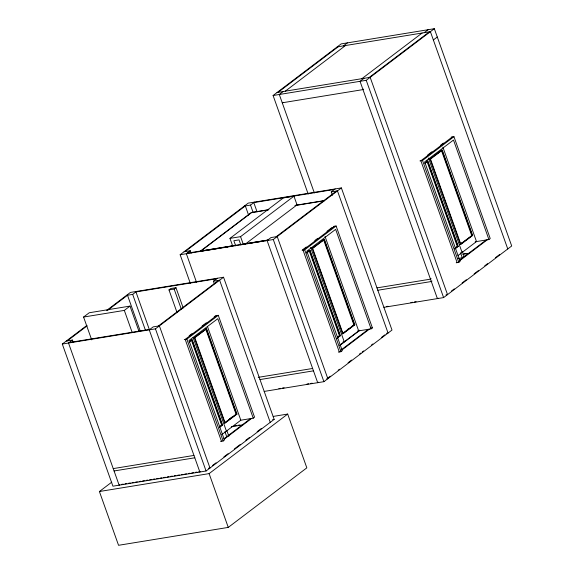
<?xml version="1.0" encoding="UTF-8"?>
<svg xmlns="http://www.w3.org/2000/svg" width="574" height="574" viewBox="0 0 574 574"><rect width="100%" height="100%" fill="white"/><g stroke="black" fill="none" stroke-linecap="round" stroke-linejoin="round"><path stroke-width="0.86" d="M308.173 194.041L273.088 95.506L341.171 43.897L434.324 28.7L511.699 245.981L443.609 297.59L383.87 307.334M278.046 92.364L338.28 46.709M283.226 91.517L279.294 94.495L314.344 192.921M343.46 45.863L347.385 42.885M285.292 91.18L345.526 45.525M282.903 102.294L282.25 102.789L362.983 89.616L363.636 89.121M361.885 78.681L422.12 33.027M363.959 78.344L360.027 81.321L437.395 298.602L438.055 298.107M424.186 32.689L428.118 29.712M369.132 77.504L429.366 31.843M273.088 95.506L366.241 80.31L434.324 28.7M433.348 39.972L437.28 36.994M91.697 339.858L83.574 317.049L89.25 312.751L129.997 306.1L139.023 331.449M106.621 310.455L130.391 292.431L223.544 277.235L274.164 419.386L206.073 470.996L112.92 486.192L62.301 344.048L86.782 325.494M190.324 283.326L180.143 254.727L248.226 203.117L341.379 187.92L391.999 330.064L323.908 381.674L264.169 391.425M67.266 340.899L87.105 325.86M107.661 310.283L127.5 295.244L140.379 331.413M185.101 251.577L245.335 205.923L248.628 215.178M73.343 342.578L72.439 340.052L68.514 343.03L119.134 485.181L119.787 484.686M126.467 295.409L132.673 294.397L136.605 291.42M191.178 253.256L190.281 250.738L186.349 253.715L196.53 282.308M244.302 206.095L250.508 205.083L254.44 202.105M200.685 250.903L251.355 212.495L268.919 209.632M83.574 317.049L124.328 310.398L129.997 306.1M232.779 246.275L229.966 238.382L283.362 197.915L293.953 196.186L297.045 204.868L245.084 244.259M177.093 312.701L168.978 289.906L170.794 288.535L175.974 287.689L183.185 307.944M229.966 238.382L240.563 236.653L293.953 196.186M168.978 289.906L174.159 289.066L175.974 287.689M214.303 283.75L213.406 281.231L217.331 278.254M332.439 195.275L331.241 191.91L335.173 188.932M158.352 326.039L218.579 280.385M276.187 236.718L336.414 191.063M62.301 344.048L155.454 328.845L223.544 277.235M180.143 254.727L273.289 239.53L341.379 187.92M189.155 335.783L192.01 333.623M202.012 326.039L206.296 322.789M214.152 316.834L215.58 315.75L218.278 315.313L254.555 417.183L253.249 418.181L240.391 420.276M302.699 249.712L306.272 247.007M314.846 240.513L317.702 238.346M326.986 231.308L331.987 227.519M427.68 154.98L431.964 151.73M440.538 145.236L443.393 143.07M216.613 315.585L185.187 339.406L221.464 441.277M334.448 226.264L303.022 250.085L339.299 351.962M452.29 136.942L420.857 160.77L457.134 262.641M184.283 339.557L186.851 339.134L218.278 315.313M302.118 250.235L304.686 249.812L336.113 225.991L372.39 327.869L371.084 328.859L357.365 331.098M419.953 160.914L422.521 160.498L453.955 136.677L490.225 238.547L488.919 239.537L475.2 241.776M196.695 335.783L199.472 333.681M200.857 332.626L202.242 331.578M307.061 252.122L309.142 250.551L339.507 335.833L337.433 337.412M312.45 248.04L315.915 245.407M319.388 242.78L322.853 240.154M434.446 155.561L439.304 151.888M189.047 341.882L191.824 339.779L222.188 425.069L219.419 427.171M193.926 337.885L206.224 328.866L236.596 414.155L224.291 423.167M306.882 252.567L309.659 250.465L340.03 335.754L337.254 337.856M311.761 248.564L324.066 239.545L354.431 324.834L342.649 333.767L342.126 333.853L353.914 324.92L323.542 239.631L324.066 239.545M424.724 163.246L427.494 161.143L457.865 246.433L455.089 248.535M429.596 159.242L441.901 150.223L472.266 235.512L459.968 244.531M189.434 341.824L192.211 339.722L222.583 425.011L219.806 427.113M306.581 253.026L310.046 250.4L340.418 335.69L336.952 338.316M425.112 163.181L427.881 161.079L458.253 246.368L454.787 248.994M442.289 150.158L430.5 159.098L460.872 244.388L472.66 235.448L442.289 150.158L440.99 150.374M273.246 416.415L287.682 414.062L306.832 467.853L228.265 527.398L118.553 545.3L99.402 491.516L111.729 482.167M229.449 419.027L232.226 416.925M337.734 336.952L339.119 335.898L340.418 335.69M347.284 329.713L348.676 328.658M352.142 326.032L353.527 324.977L354.818 324.769L324.454 239.48L312.665 248.413L343.037 333.702L354.818 324.769M460.965 243.541L462.35 242.493M219.591 426.733L221.672 425.155L191.307 339.865L191.824 339.779M224.986 422.643L236.079 414.234L205.707 328.945L206.224 328.866M454.572 248.621L457.349 246.519L426.977 161.229M460.657 244.007L471.749 235.598L441.384 150.309M236.983 414.091L225.202 423.024L194.83 337.734L206.611 328.802L236.983 414.091L235.692 414.299M221.621 434.762L240.822 420.204L207.494 326.606M339.973 345.053L359.525 330.229M457.973 255.602L476.499 241.568L442.87 147.123M339.772 345.512L359.776 330.351M431.124 278.663L430.471 279.158L376.946 287.89M457.995 258.508L462.307 257.805L464.122 256.427L462.321 251.376M223.846 438.859L250.544 418.618M340.978 350.068L368.379 329.297M431.971 281.03L431.318 281.525L377.785 290.257M459.516 260.216L486.221 239.982M224.176 439.225L251.584 418.446M342.011 349.903L369.419 329.132M459.15 261.113L487.254 239.81M220.552 441.428L223.128 441.004L224.434 440.014L189.004 340.511L217.811 318.67L253.249 418.181M338.395 352.106L340.963 351.69L342.276 350.692L306.839 251.19L335.654 229.356L371.084 328.859M456.23 262.792L458.798 262.368L460.111 261.378L424.674 161.875L453.489 140.034L488.919 239.537M318.355 382.191L317.695 382.693L267.082 240.542L271.007 237.564L277.22 236.553L327.84 378.696L326.8 378.869L330.344 376.185M212.509 465.5L216.054 462.816M223.846 456.904L228.1 453.682M234.479 448.854L240.147 444.556M245.816 440.258L249.36 437.567M257.152 431.662L261.4 428.441M338.136 370.273L339.557 369.197M348.059 362.754L351.604 360.07M359.396 354.158L360.816 353.089M362.23 352.013L363.651 350.936M371.443 345.031L372.863 343.955M381.366 337.512L384.91 334.821M99.402 491.516L209.115 473.615L287.682 414.062M451.458 291.018L454.292 288.873M462.092 282.968L466.339 279.739M474.138 273.834L478.386 270.612M484.765 265.776L487.599 263.631M495.398 257.719L499.645 254.497M337.247 46.874L430.4 31.678L507.768 248.958M277.012 92.529L370.165 77.332L447.533 294.613L445.984 294.864M451.25 137.114L453.955 136.677M426.59 161.294L427.881 161.079M334.513 189.427L253.787 202.6L257.08 211.849M331.241 191.91L337.455 190.898L388.067 333.042L386.517 333.293M295.258 205.334L324.382 200.577M268.194 209.941L251.548 212.66L200.878 251.068L232.807 245.859M294.971 205.571L324.267 200.792M248.736 214.482L249.26 214.396M333.544 226.414L336.113 225.991M184.067 251.749L190.281 250.738M202.651 249.41L203.167 249.331M187.002 253.22L267.735 240.047M244.682 243.921L268.338 240.061M201.689 251.125L203.548 250.824M205.054 250.58L207.056 250.25M208.599 249.999L217.589 248.535M219.211 248.269L221.105 247.961M222.748 247.695L224.613 247.387M226.285 247.114L228.129 246.813M229.822 246.54L231.638 246.239M247.444 243.663L249.281 243.362M250.953 243.089L252.825 242.788M254.469 242.515L256.363 242.206M257.977 241.941L259.9 241.632M261.493 241.374L263.437 241.051M265.001 240.8L266.975 240.477M308.755 250.608L310.046 250.4M471.362 235.663L472.66 235.448M216.678 278.749L135.945 291.915L149.427 329.77M213.406 281.231L219.62 280.212L270.232 422.364M456.961 246.583L458.253 246.368M464.244 253.722L465.995 253.435M462.709 254.361L468.85 253.356M66.232 341.071L72.439 340.052M69.167 342.534L149.9 329.368M386.28 306.552L388.031 306.265M410.848 302.548L412.606 302.261M414.356 301.974L416.114 301.687M370.675 328.149L372.39 327.869M342.965 342.018L344.257 341.803L310.627 247.358M258.228 377.348L312.636 368.472M259.95 379.579L313.483 370.847M278.864 388.634L280.621 388.347M282.372 388.06L284.13 387.78M306.947 384.056L308.697 383.769M310.455 383.482L312.213 383.195M221.284 425.219L222.583 425.011M234.608 425.836L236.373 425.549M238.117 425.269L239.889 424.975M272.607 419.637L274.164 419.386M231.315 426.762L242.723 424.904M113.229 468.599L193.955 455.426M114.068 470.967L194.801 457.794M208.448 468.269L209.998 468.018L159.385 325.874L153.172 326.886L149.247 329.863L199.86 472.007L200.52 471.512L198.762 471.799M121.537 484.399L123.295 484.112M125.053 483.825L126.804 483.538M128.562 483.251L130.312 482.964M132.07 482.677L133.828 482.397M135.579 482.11L137.337 481.823M139.087 481.536L140.845 481.249M142.603 480.962L144.354 480.675M146.112 480.388L147.862 480.101M149.62 479.814L151.378 479.527M153.129 479.247L154.887 478.96M156.637 478.673L158.395 478.386M160.153 478.099L161.904 477.812M163.662 477.525L165.42 477.238M167.17 476.951L168.928 476.664M170.679 476.377L172.437 476.097M174.195 475.81L175.945 475.523M177.703 475.236L179.454 474.949M181.212 474.662L182.97 474.375M184.72 474.088L186.478 473.801M188.229 473.514L189.987 473.234M191.745 472.947L193.495 472.66M195.253 472.373L197.004 472.086M430.113 159.156L460.484 244.445M428.462 158.037L462.092 252.481M460.506 252.754L462.307 257.805M422.521 160.498L458.798 262.368M366.241 80.31L443.609 297.59M325.028 236.438L358.664 330.882M312.278 248.477L342.649 333.767M304.686 249.812L340.963 351.69M273.289 239.53L323.908 381.674M250.508 205.083L253.206 212.653M240.563 236.653L243.376 244.553M240.836 244.926L239.042 239.882L233.862 240.728L235.663 245.772M194.442 337.799L224.807 423.088M226.766 430.335L228.868 436.247M193.094 337.519L226.421 431.124M174.159 289.066L181.37 309.321M224.951 431.713L226.752 436.778M186.851 339.134L223.128 441.004M209.115 473.615L228.265 527.398M155.454 328.845L206.073 470.996M132.673 294.397L145.552 330.567M124.328 310.398L132.149 332.368"/></g></svg>
